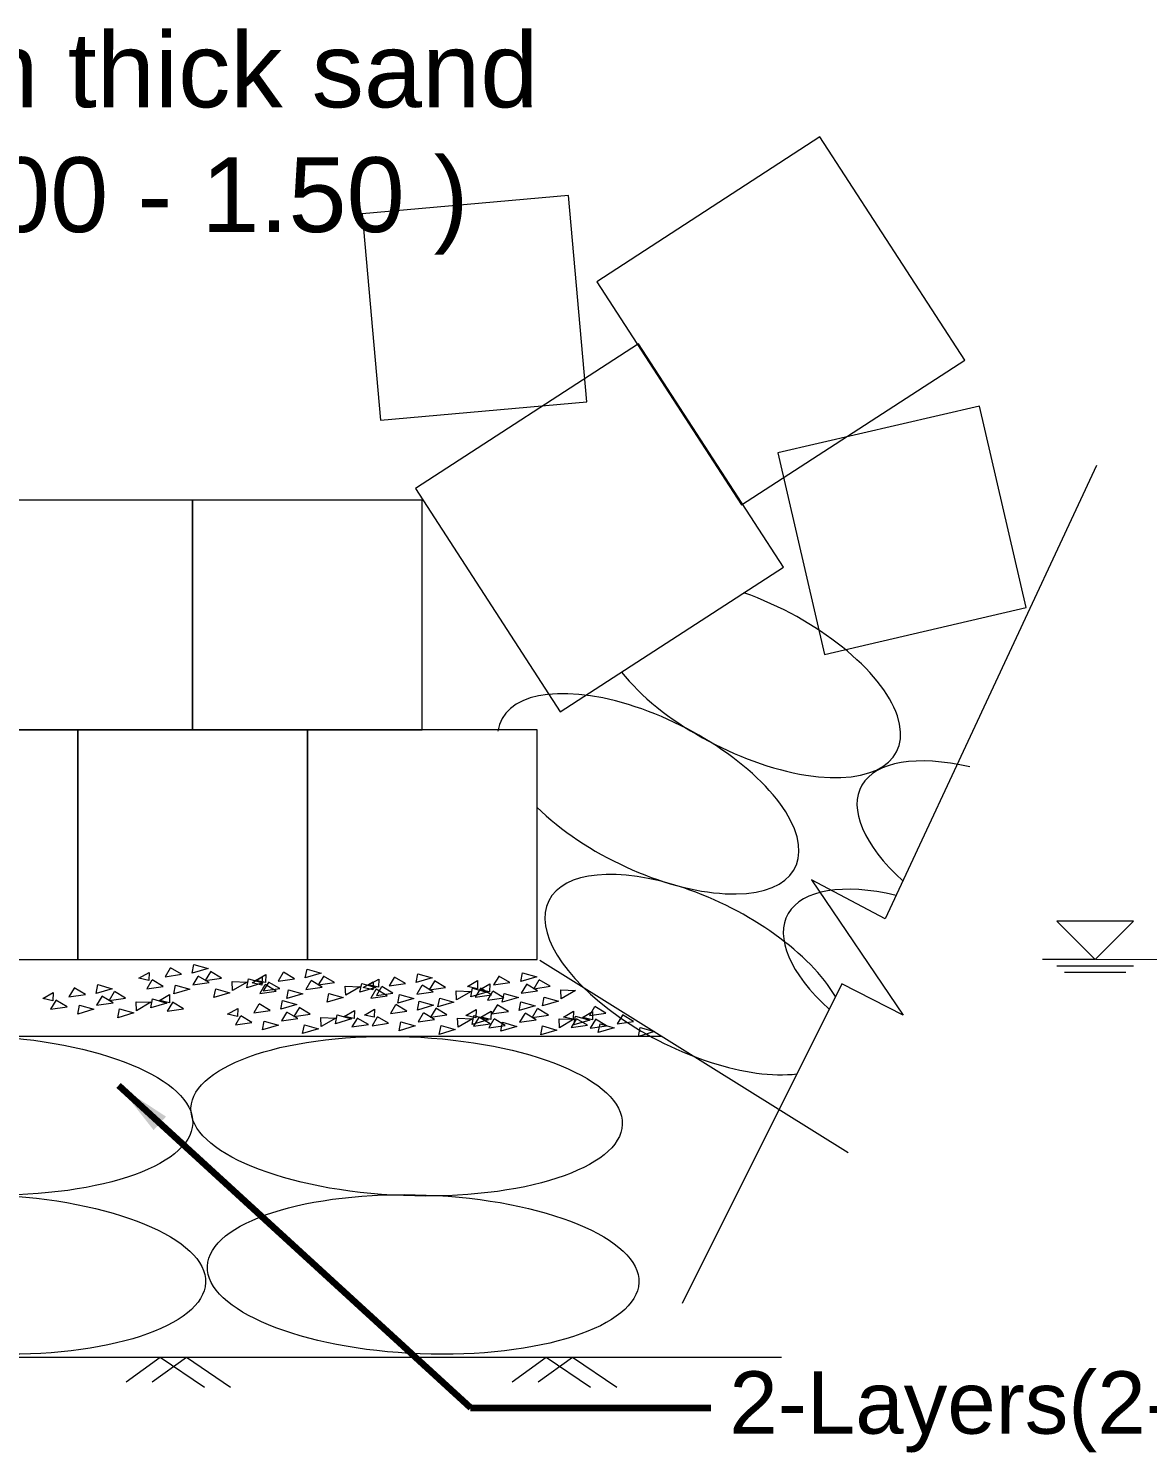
# Model space of a CAD drawing. Header units: inches. Extents: x 15 to 141071, y -30183 to 14738.
# Drawn here: x 69897.9 to 69911.93, y -8799.01 to -8781.15 of the extents above; entities that cross this region are included whole.
import ezdxf

# ---------------------------------------------------------------- set-up
doc = ezdxf.new("R2010")
doc.units = ezdxf.units.IN
doc.header["$MEASUREMENT"] = 0
doc.layers.add('LINE', color=7, linetype='Continuous')
doc.styles.get("Standard").update_dxf_attribs({"font": 'arial.ttf'})
doc.dimstyles.get("Standard").update_dxf_attribs({"dimtxt": 0.18, "dimasz": 0.18, "dimexe": 0.18, "dimexo": 0.0625, "dimgap": 0.09, "dimtad": 0, "dimtih": 1, "dimtoh": 1, "dimdec": 4, "dimzin": 0, "dimdsep": 46, "dimtxsty": 'Standard', "dimcen": 0.09, "dimadec": 0, "dimazin": 0, "dimtfac": 1, "dimtdec": 4, "dimtofl": 0, "dimtmove": 0, "dimatfit": 3, "dimfxl": 1, "dimtolj": 1, "dimtzin": 0, "dimarcsym": 0})

msp = doc.modelspace()

# ---------------------------------------------------------------- linework, layer by layer
at = {"color": 0, "linetype": 'Continuous', "lineweight": 20, "ltscale": 0.5}
for p, q in [((69895.634469, -8792.827243), (69904.274987, -8792.827243)), ((69904.310676, -8792.833434), (69908.172975, -8795.247653)), ((69931.701375, -8792.86001), (69911.282027, -8792.827243))]:
    msp.add_line(p, q, dxfattribs=at)
at = {"color": 0, "linetype": 'ByBlock', "lineweight": 20, "ltscale": 0.5}
msp.add_line((69911.271319, -8792.827243), (69910.610384, -8792.827243), dxfattribs=at)
at = {"lineweight": 20}
msp.add_line((69894.506101, -8793.787243), (69905.836594, -8793.787243), dxfattribs=at)
at = {"linetype": 'ByBlock', "lineweight": 20, "ltscale": 0.5}
msp.add_line((69892.416698, -8797.810201), (69907.338529, -8797.810201), dxfattribs=at)
at = {"color": 0, "linetype": 'Continuous', "lineweight": 20, "ltscale": 0.5}
for points in [[(69897.074469, -8789.947243), (69899.954469, -8789.947243), (69899.954469, -8787.067243), (69897.074469, -8787.067243), (69897.074469, -8789.947243)], [(69899.955348, -8789.947243), (69902.835348, -8789.947243), (69902.835348, -8787.067243), (69899.955348, -8787.067243), (69899.955348, -8789.947243)], [(69895.634469, -8792.827243), (69898.514469, -8792.827243), (69898.514469, -8789.947243), (69895.634469, -8789.947243), (69895.634469, -8792.827243)], [(69898.514987, -8792.827243), (69901.394987, -8792.827243), (69901.394987, -8789.947243), (69898.514987, -8789.947243), (69898.514987, -8792.827243)], [(69901.394987, -8792.827243), (69904.274987, -8792.827243), (69904.274987, -8789.947243), (69901.394987, -8789.947243), (69901.394987, -8792.827243)]]:
    msp.add_lwpolyline(points, dxfattribs=at)
at = {"linetype": 'ByBlock', "lineweight": 20, "ltscale": 0.5}
for points in [[(69899.120286, -8798.122973), (69899.548207, -8797.810201), (69900.102926, -8798.18633)], [(69899.449693, -8798.122973), (69899.877614, -8797.810201), (69900.432333, -8798.18633)], [(69903.960323, -8798.122973), (69904.388244, -8797.810201), (69904.942963, -8798.18633)], [(69904.28973, -8798.122973), (69904.71765, -8797.810201), (69905.272369, -8798.18633)]]:
    msp.add_lwpolyline(points, dxfattribs=at)
at = {"layer": 'LINE', "color": 0, "linetype": 'ByBlock', "lineweight": 20, "ltscale": 0.5}
for p, q in [((69911.271319, -8792.827243), (69910.791319, -8792.347243)), ((69911.751319, -8792.347243), (69910.791319, -8792.347243)), ((69911.271319, -8792.827243), (69911.751319, -8792.347243)), ((69910.791319, -8792.907243), (69911.751319, -8792.907243)), ((69910.887319, -8792.987243), (69911.655319, -8792.987243))]:
    msp.add_line(p, q, dxfattribs=at)
at = {"layer": 'LINE', "color": 0, "lineweight": 20, "ltscale": 0.5}
for p, q in [((69899.282943, -8793.062116), (69899.409994, -8792.98767)), ((69899.409994, -8792.98767), (69899.406949, -8793.090334)), ((69899.674296, -8792.933637), (69899.609685, -8793.041776)), ((69899.609685, -8793.041776), (69899.815221, -8793.012298)), ((69899.815221, -8793.012298), (69899.676735, -8792.929555)), ((69899.949683, -8792.999466), (69899.972014, -8792.888941)), ((69900.150343, -8792.940032), (69899.949683, -8792.999466)), ((69900.021404, -8793.03745), (69899.956793, -8793.145589)), ((69899.972014, -8792.888941), (69900.150343, -8792.940032)), ((69900.162329, -8793.11611), (69900.023843, -8793.033368)), ((69900.177589, -8792.979974), (69900.112978, -8793.088113)), ((69900.112978, -8793.088113), (69900.318514, -8793.058634)), ((69900.318514, -8793.058634), (69900.180028, -8792.975892)), ((69900.700659, -8793.119655), (69900.82771, -8793.045209)), ((69900.744753, -8793.087929), (69900.871804, -8793.013483)), ((69900.82771, -8793.045209), (69900.824665, -8793.147873)), ((69900.871804, -8793.013483), (69900.868759, -8793.116147)), ((69901.092012, -8792.991176), (69901.0274, -8793.099315)), ((69901.232937, -8793.069837), (69901.094451, -8792.987094)), ((69901.367399, -8793.057005), (69901.389729, -8792.94648)), ((69901.568058, -8792.997571), (69901.367399, -8793.057005)), ((69901.389729, -8792.94648), (69901.568058, -8792.997571)), ((69901.595305, -8793.037512), (69901.530693, -8793.145652)), ((69901.73623, -8793.116173), (69901.597744, -8793.03343)), ((69902.483112, -8793.050401), (69902.418501, -8793.15854)), ((69902.624037, -8793.129062), (69902.485551, -8793.046319)), ((69902.758499, -8793.11623), (69902.78083, -8793.005705)), ((69902.959158, -8793.056796), (69902.758499, -8793.11623)), ((69902.78083, -8793.005705), (69902.959158, -8793.056796)), ((69903.793519, -8793.037708), (69903.728908, -8793.145847)), ((69903.934444, -8793.116369), (69903.795958, -8793.033626)), ((69904.068906, -8793.103538), (69904.091237, -8792.993012)), ((69904.269566, -8793.044104), (69904.068906, -8793.103538)), ((69904.091237, -8792.993012), (69904.269566, -8793.044104)), ((69898.469512, -8793.185922), (69898.404901, -8793.294062)), ((69898.610437, -8793.264583), (69898.471951, -8793.18184)), ((69898.744899, -8793.251752), (69898.76723, -8793.141227)), ((69898.945559, -8793.192318), (69898.744899, -8793.251752)), ((69898.76723, -8793.141227), (69898.945559, -8793.192318)), ((69898.972805, -8793.232259), (69898.908194, -8793.340398)), ((69899.11373, -8793.31092), (69898.975244, -8793.228177)), ((69899.406949, -8793.090334), (69899.282943, -8793.062116)), ((69899.444514, -8793.08687), (69899.379903, -8793.195009)), ((69899.379903, -8793.195009), (69899.585439, -8793.165531)), ((69899.585439, -8793.165531), (69899.446953, -8793.082788)), ((69899.71929, -8793.257812), (69899.74162, -8793.147287)), ((69899.919949, -8793.198378), (69899.71929, -8793.257812)), ((69899.74162, -8793.147287), (69899.919949, -8793.198378)), ((69899.956793, -8793.145589), (69900.162329, -8793.11611)), ((69900.222583, -8793.304149), (69900.244913, -8793.193624)), ((69900.244913, -8793.193624), (69900.423242, -8793.244715)), ((69900.452347, -8793.102906), (69900.637722, -8793.10982)), ((69900.457126, -8793.215564), (69900.452347, -8793.102906)), ((69900.637722, -8793.10982), (69900.457126, -8793.215564)), ((69900.634851, -8793.179527), (69900.657181, -8793.069001)), ((69900.83551, -8793.120092), (69900.634851, -8793.179527)), ((69900.657181, -8793.069001), (69900.83551, -8793.120092)), ((69900.824665, -8793.147873), (69900.700659, -8793.119655)), ((69900.868759, -8793.116147), (69900.744753, -8793.087929)), ((69900.86223, -8793.144409), (69900.797619, -8793.252548)), ((69900.797619, -8793.252548), (69901.003155, -8793.22307)), ((69900.906324, -8793.112683), (69900.841713, -8793.220822)), ((69900.841713, -8793.220822), (69901.047249, -8793.191344)), ((69901.003155, -8793.22307), (69900.864669, -8793.140327)), ((69901.047249, -8793.191344), (69900.908763, -8793.108601)), ((69901.0274, -8793.099315), (69901.232937, -8793.069837)), ((69901.137006, -8793.315351), (69901.159336, -8793.204826)), ((69901.159336, -8793.204826), (69901.337665, -8793.255917)), ((69901.43912, -8793.094989), (69901.374509, -8793.203128)), ((69901.374509, -8793.203128), (69901.580045, -8793.173649)), ((69901.580045, -8793.173649), (69901.441559, -8793.090907)), ((69901.530693, -8793.145652), (69901.73623, -8793.116173)), ((69901.870063, -8793.160445), (69902.055437, -8793.167359)), ((69901.874842, -8793.273102), (69901.870063, -8793.160445)), ((69902.055437, -8793.167359), (69901.874842, -8793.273102)), ((69902.052566, -8793.237066), (69902.074897, -8793.12654)), ((69902.253226, -8793.177631), (69902.052566, -8793.237066)), ((69902.074897, -8793.12654), (69902.253226, -8793.177631)), ((69902.091759, -8793.17888), (69902.21881, -8793.104434)), ((69902.215765, -8793.207098), (69902.091759, -8793.17888)), ((69902.162469, -8793.145468), (69902.28952, -8793.071022)), ((69902.286475, -8793.173686), (69902.162469, -8793.145468)), ((69902.25333, -8793.203634), (69902.188719, -8793.311773)), ((69902.21881, -8793.104434), (69902.215765, -8793.207098)), ((69902.394255, -8793.282295), (69902.255769, -8793.199552)), ((69902.32404, -8793.170222), (69902.259429, -8793.278361)), ((69902.28952, -8793.071022), (69902.286475, -8793.173686)), ((69902.464965, -8793.248883), (69902.326479, -8793.16614)), ((69902.418501, -8793.15854), (69902.624037, -8793.129062)), ((69902.83022, -8793.154214), (69902.765609, -8793.262353)), ((69902.765609, -8793.262353), (69902.971145, -8793.232874)), ((69902.971145, -8793.232874), (69902.832659, -8793.150131)), ((69902.986405, -8793.096737), (69902.921794, -8793.204877)), ((69902.921794, -8793.204877), (69903.12733, -8793.175398)), ((69903.12733, -8793.175398), (69902.988844, -8793.092655)), ((69903.261163, -8793.21967), (69903.446538, -8793.226584)), ((69903.265942, -8793.332327), (69903.261163, -8793.21967)), ((69903.446538, -8793.226584), (69903.265942, -8793.332327)), ((69903.402167, -8793.166187), (69903.529217, -8793.091741)), ((69903.526172, -8793.194405), (69903.402167, -8793.166187)), ((69903.443667, -8793.29629), (69903.465997, -8793.185765)), ((69903.644326, -8793.236856), (69903.443667, -8793.29629)), ((69903.465997, -8793.185765), (69903.644326, -8793.236856)), ((69903.563737, -8793.190941), (69903.499126, -8793.29908)), ((69903.529217, -8793.091741), (69903.526172, -8793.194405)), ((69903.553569, -8793.204693), (69903.68062, -8793.130247)), ((69903.677575, -8793.232911), (69903.553569, -8793.204693)), ((69903.704662, -8793.269602), (69903.566176, -8793.186859)), ((69903.71514, -8793.229447), (69903.650529, -8793.337586)), ((69903.68062, -8793.130247), (69903.677575, -8793.232911)), ((69903.856065, -8793.308107), (69903.717579, -8793.225365)), ((69903.728908, -8793.145847), (69903.934444, -8793.116369)), ((69904.140627, -8793.141521), (69904.076016, -8793.24966)), ((69904.076016, -8793.24966), (69904.281552, -8793.220182)), ((69904.281552, -8793.220182), (69904.143066, -8793.137439)), ((69904.296812, -8793.084045), (69904.232201, -8793.192184)), ((69904.232201, -8793.192184), (69904.437737, -8793.162706)), ((69904.437737, -8793.162706), (69904.299251, -8793.079963)), ((69904.57157, -8793.206978), (69904.756945, -8793.213891)), ((69904.576349, -8793.319635), (69904.57157, -8793.206978)), ((69904.756945, -8793.213891), (69904.576349, -8793.319635)), ((69898.07816, -8793.314401), (69898.20521, -8793.239956)), ((69898.202165, -8793.34262), (69898.07816, -8793.314401)), ((69898.23973, -8793.339155), (69898.175119, -8793.447295)), ((69898.175119, -8793.447295), (69898.380655, -8793.417816)), ((69898.20521, -8793.239956), (69898.202165, -8793.34262)), ((69898.380655, -8793.417816), (69898.242169, -8793.335073)), ((69898.404901, -8793.294062), (69898.610437, -8793.264583)), ((69898.514506, -8793.510098), (69898.536837, -8793.399573)), ((69898.536837, -8793.399573), (69898.715165, -8793.450664)), ((69898.81662, -8793.289735), (69898.752009, -8793.397874)), ((69898.752009, -8793.397874), (69898.957545, -8793.368396)), ((69898.957545, -8793.368396), (69898.819059, -8793.285653)), ((69898.908194, -8793.340398), (69899.11373, -8793.31092)), ((69899.247563, -8793.355192), (69899.432938, -8793.362106)), ((69899.252342, -8793.467849), (69899.247563, -8793.355192)), ((69899.432938, -8793.362106), (69899.252342, -8793.467849)), ((69899.430067, -8793.431812), (69899.452397, -8793.321287)), ((69899.630726, -8793.372378), (69899.430067, -8793.431812)), ((69899.452397, -8793.321287), (69899.630726, -8793.372378)), ((69899.53997, -8793.340214), (69899.66702, -8793.265768)), ((69899.663975, -8793.368432), (69899.53997, -8793.340214)), ((69899.70154, -8793.364968), (69899.636929, -8793.473107)), ((69899.66702, -8793.265768), (69899.663975, -8793.368432)), ((69899.842465, -8793.443629), (69899.703979, -8793.360886)), ((69900.423242, -8793.244715), (69900.222583, -8793.304149)), ((69900.786051, -8793.385108), (69900.72144, -8793.493247)), ((69900.926976, -8793.463769), (69900.78849, -8793.381026)), ((69901.061439, -8793.450938), (69901.083769, -8793.340412)), ((69901.262098, -8793.391503), (69901.061439, -8793.450938)), ((69901.083769, -8793.340412), (69901.262098, -8793.391503)), ((69901.337665, -8793.255917), (69901.137006, -8793.315351)), ((69901.640299, -8793.361688), (69901.662629, -8793.251163)), ((69901.840958, -8793.302254), (69901.640299, -8793.361688)), ((69901.662629, -8793.251163), (69901.840958, -8793.302254)), ((69902.188719, -8793.311773), (69902.394255, -8793.282295)), ((69902.259429, -8793.278361), (69902.464965, -8793.248883)), ((69902.499874, -8793.394527), (69902.435263, -8793.502666)), ((69902.640799, -8793.473188), (69902.502313, -8793.390445)), ((69902.528106, -8793.374576), (69902.550436, -8793.264051)), ((69902.728765, -8793.315142), (69902.528106, -8793.374576)), ((69902.550436, -8793.264051), (69902.728765, -8793.315142)), ((69902.775262, -8793.460357), (69902.797592, -8793.349831)), ((69902.975921, -8793.400922), (69902.775262, -8793.460357)), ((69902.797592, -8793.349831), (69902.975921, -8793.400922)), ((69903.031399, -8793.420913), (69903.053729, -8793.310388)), ((69903.232058, -8793.361479), (69903.031399, -8793.420913)), ((69903.053729, -8793.310388), (69903.232058, -8793.361479)), ((69903.499126, -8793.29908), (69903.704662, -8793.269602)), ((69903.650529, -8793.337586), (69903.856065, -8793.308107)), ((69903.77333, -8793.399969), (69903.708718, -8793.508109)), ((69903.914255, -8793.47863), (69903.775769, -8793.395887)), ((69903.838513, -8793.361884), (69903.860843, -8793.251359)), ((69904.039172, -8793.30245), (69903.838513, -8793.361884)), ((69903.860843, -8793.251359), (69904.039172, -8793.30245)), ((69904.048717, -8793.465799), (69904.071047, -8793.355274)), ((69904.249376, -8793.406365), (69904.048717, -8793.465799)), ((69904.071047, -8793.355274), (69904.249376, -8793.406365)), ((69904.341806, -8793.408221), (69904.364137, -8793.297695)), ((69904.542465, -8793.348786), (69904.341806, -8793.408221)), ((69904.364137, -8793.297695), (69904.542465, -8793.348786)), ((69905.137005, -8793.49787), (69904.998519, -8793.415127)), ((69898.715165, -8793.450664), (69898.514506, -8793.510098)), ((69899.017799, -8793.556435), (69899.04013, -8793.44591)), ((69899.218458, -8793.497001), (69899.017799, -8793.556435)), ((69899.04013, -8793.44591), (69899.218458, -8793.497001)), ((69899.636929, -8793.473107), (69899.842465, -8793.443629)), ((69900.394699, -8793.513587), (69900.521749, -8793.439141)), ((69900.518704, -8793.541805), (69900.394699, -8793.513587)), ((69900.556269, -8793.538341), (69900.491658, -8793.64648)), ((69900.521749, -8793.439141), (69900.518704, -8793.541805)), ((69900.697194, -8793.617002), (69900.558708, -8793.534259)), ((69900.72144, -8793.493247), (69900.926976, -8793.463769)), ((69901.133159, -8793.488921), (69901.068548, -8793.59706)), ((69901.068548, -8793.59706), (69901.274084, -8793.567582)), ((69901.274084, -8793.567582), (69901.135598, -8793.484839)), ((69901.289344, -8793.431445), (69901.224733, -8793.539584)), ((69901.224733, -8793.539584), (69901.430269, -8793.510106)), ((69901.430269, -8793.510106), (69901.291783, -8793.427363)), ((69901.564103, -8793.554378), (69901.749477, -8793.561291)), ((69901.568881, -8793.667035), (69901.564103, -8793.554378)), ((69901.749477, -8793.561291), (69901.568881, -8793.667035)), ((69901.746606, -8793.630998), (69901.768936, -8793.520472)), ((69901.947265, -8793.571563), (69901.746606, -8793.630998)), ((69901.768936, -8793.520472), (69901.947265, -8793.571563)), ((69901.856509, -8793.5394), (69901.983559, -8793.464954)), ((69901.980514, -8793.567618), (69901.856509, -8793.5394)), ((69902.018079, -8793.564154), (69901.953468, -8793.672293)), ((69901.983559, -8793.464954), (69901.980514, -8793.567618)), ((69902.159004, -8793.642815), (69902.020518, -8793.560072)), ((69902.108522, -8793.523006), (69902.235572, -8793.44856)), ((69902.232527, -8793.551224), (69902.108522, -8793.523006)), ((69902.270093, -8793.54776), (69902.205481, -8793.655899)), ((69902.235572, -8793.44856), (69902.232527, -8793.551224)), ((69902.411018, -8793.626421), (69902.272532, -8793.543678)), ((69902.435263, -8793.502666), (69902.640799, -8793.473188)), ((69902.846982, -8793.49834), (69902.782371, -8793.606479)), ((69902.782371, -8793.606479), (69902.987908, -8793.577001)), ((69902.987908, -8793.577001), (69902.849421, -8793.494258)), ((69903.003167, -8793.440864), (69902.938556, -8793.549003)), ((69902.938556, -8793.549003), (69903.144093, -8793.519525)), ((69903.144093, -8793.519525), (69903.005606, -8793.436782)), ((69903.277926, -8793.563797), (69903.4633, -8793.57071)), ((69903.282704, -8793.676454), (69903.277926, -8793.563797)), ((69903.4633, -8793.57071), (69903.282704, -8793.676454)), ((69903.381977, -8793.528449), (69903.509028, -8793.454003)), ((69903.505983, -8793.556667), (69903.381977, -8793.528449)), ((69903.460429, -8793.640417), (69903.48276, -8793.529891)), ((69903.661089, -8793.580983), (69903.460429, -8793.640417)), ((69903.543548, -8793.553203), (69903.478937, -8793.661342)), ((69903.48276, -8793.529891), (69903.661089, -8793.580983)), ((69903.509028, -8793.454003), (69903.505983, -8793.556667)), ((69903.684473, -8793.631864), (69903.545987, -8793.549121)), ((69903.570332, -8793.548819), (69903.697382, -8793.474373)), ((69903.694337, -8793.577037), (69903.570332, -8793.548819)), ((69903.731903, -8793.573573), (69903.667292, -8793.681712)), ((69903.697382, -8793.474373), (69903.694337, -8793.577037)), ((69903.708718, -8793.508109), (69903.914255, -8793.47863)), ((69903.872828, -8793.652234), (69903.734342, -8793.569491)), ((69904.120438, -8793.503782), (69904.055827, -8793.611922)), ((69904.055827, -8793.611922), (69904.261363, -8793.582443)), ((69904.261363, -8793.582443), (69904.122877, -8793.4997)), ((69904.276623, -8793.446306), (69904.212012, -8793.554445)), ((69904.212012, -8793.554445), (69904.417548, -8793.524967)), ((69904.417548, -8793.524967), (69904.279062, -8793.442224)), ((69904.551381, -8793.569239), (69904.736755, -8793.576153)), ((69904.55616, -8793.681896), (69904.551381, -8793.569239)), ((69904.736755, -8793.576153), (69904.55616, -8793.681896)), ((69904.604728, -8793.547688), (69904.731778, -8793.473243)), ((69904.728733, -8793.575906), (69904.604728, -8793.547688)), ((69904.766298, -8793.572442), (69904.701687, -8793.680582)), ((69904.731778, -8793.473243), (69904.728733, -8793.575906)), ((69904.733884, -8793.645859), (69904.756215, -8793.535334)), ((69904.934544, -8793.586425), (69904.733884, -8793.645859)), ((69904.756215, -8793.535334), (69904.934544, -8793.586425)), ((69904.907223, -8793.651103), (69904.768737, -8793.56836)), ((69904.843787, -8793.554261), (69904.970838, -8793.479816)), ((69904.967793, -8793.582479), (69904.843787, -8793.554261)), ((69904.99608, -8793.419209), (69904.931469, -8793.527348)), ((69904.931469, -8793.527348), (69905.137005, -8793.49787)), ((69905.005358, -8793.579015), (69904.940747, -8793.687155)), ((69904.970838, -8793.479816), (69904.967793, -8793.582479)), ((69905.146283, -8793.657676), (69905.007797, -8793.574933)), ((69905.343188, -8793.523022), (69905.278577, -8793.631161)), ((69905.484113, -8793.601683), (69905.345627, -8793.51894)), ((69900.491658, -8793.64648), (69900.697194, -8793.617002)), ((69900.831045, -8793.709284), (69900.853376, -8793.598758)), ((69901.031705, -8793.649849), (69900.831045, -8793.709284)), ((69900.853376, -8793.598758), (69901.031705, -8793.649849)), ((69901.334338, -8793.75562), (69901.356669, -8793.645095)), ((69901.534998, -8793.696186), (69901.334338, -8793.75562)), ((69901.356669, -8793.645095), (69901.534998, -8793.696186)), ((69901.953468, -8793.672293), (69902.159004, -8793.642815)), ((69902.205481, -8793.655899), (69902.411018, -8793.626421)), ((69902.544869, -8793.718703), (69902.567199, -8793.608177)), ((69902.745528, -8793.659268), (69902.544869, -8793.718703)), ((69902.567199, -8793.608177), (69902.745528, -8793.659268)), ((69903.048162, -8793.76504), (69903.070492, -8793.654514)), ((69903.248821, -8793.705605), (69903.048162, -8793.76504)), ((69903.070492, -8793.654514), (69903.248821, -8793.705605)), ((69903.478937, -8793.661342), (69903.684473, -8793.631864)), ((69903.667292, -8793.681712), (69903.872828, -8793.652234)), ((69903.818324, -8793.724145), (69903.840654, -8793.61362)), ((69904.018983, -8793.664711), (69903.818324, -8793.724145)), ((69903.840654, -8793.61362), (69904.018983, -8793.664711)), ((69904.321617, -8793.770482), (69904.343947, -8793.659957)), ((69904.522276, -8793.711048), (69904.321617, -8793.770482)), ((69904.343947, -8793.659957), (69904.522276, -8793.711048)), ((69904.701687, -8793.680582), (69904.907223, -8793.651103)), ((69904.940747, -8793.687155), (69905.146283, -8793.657676)), ((69905.041074, -8793.743385), (69905.063405, -8793.63286)), ((69905.241733, -8793.683951), (69905.041074, -8793.743385)), ((69905.063405, -8793.63286), (69905.241733, -8793.683951)), ((69905.278577, -8793.631161), (69905.484113, -8793.601683)), ((69905.544367, -8793.789722), (69905.566698, -8793.679197)), ((69905.745027, -8793.730288), (69905.544367, -8793.789722)), ((69905.566698, -8793.679197), (69905.745027, -8793.730288))]:
    msp.add_line(p, q, dxfattribs=at)
at = {"layer": 'LINE', "color": 0, "linetype": 'ByBlock', "lineweight": 20, "ltscale": 0.5}
for points in [[(69906.836165, -8787.128189), (69909.635531, -8785.313857), (69907.821199, -8782.51449), (69905.021832, -8784.328822), (69906.836165, -8787.128189)], [(69902.312719, -8786.063805), (69904.897038, -8785.833148), (69904.666381, -8783.248829), (69902.082062, -8783.479486), (69902.312719, -8786.063805)], [(69904.56258, -8789.722667), (69907.361947, -8787.908335), (69905.547615, -8785.108968), (69902.748248, -8786.923301), (69904.56258, -8789.722667)], [(69907.878166, -8789.000989), (69910.40574, -8788.415089), (69909.81984, -8785.887515), (69907.292266, -8786.473415), (69907.878166, -8789.000989)]]:
    msp.add_lwpolyline(points, dxfattribs=at)
at = {"layer": 'LINE', "color": 7, "lineweight": 20, "ltscale": 0.5}
msp.add_lwpolyline([(69911.286345, -8786.633685), (69908.638798, -8792.314681), (69907.713786, -8791.829105), (69908.864124, -8793.522726), (69908.093305, -8793.131884), (69906.095242, -8797.13841)], dxfattribs=at)
for centre, start_param, end_param in [((69906.943616, -8789.290258), 0.778122362, 4.980323146), ((69905.667866, -8790.748957), 0.965652128, 6.439946335), ((69910.17422, -8791.592564), 5.194424597, 7.312019026), ((69906.261377, -8793.015921), 3.752282701, 8.818112963), ((69909.250421, -8793.202092), 5.194424597, 7.312019026)]:
    msp.add_ellipse(centre, major_axis=(-1.840638, 0.928015), ratio=0.459670532, start_param=start_param, end_param=end_param, dxfattribs=at)
for centre in [(69897.252048, -8794.778341), (69902.638258, -8794.791115), (69897.413768, -8796.774296), (69902.846328, -8796.774796)]:
    msp.add_ellipse(centre, major_axis=(-2.704225, 0.102899), ratio=0.368253672, dxfattribs=at)

# ---------------------------------------------------------------- texts
at = {"color": 0, "linetype": 'Continuous', "lineweight": 20, "ltscale": 0.5, "insert": (69893.289821, -8781.204599), "char_height": 0.9384, "attachment_point": 1}
msp.add_mtext('150 mm thick sand \\P(FM: 1.00 - 1.50 )', dxfattribs=at)
at = {"layer": 'LINE', "color": 0, "linetype": 'ByBlock', "lineweight": 20, "ltscale": 0.5, "insert": (69906.685065, -8797.989253), "char_height": 0.782, "attachment_point": 1}
msp.add_mtext('2-Layers(2-No each layer) 250 Kg Sand filled Geobag.', dxfattribs=at)

# ---------------------------------------------------------------- leaders
at = {"layer": 'LINE', "color": 7, "lineweight": 20, "ltscale": 0.5}
msp.add_leader([(69899.027594, -8794.407972), (69903.440187, -8798.447539), (69906.453393, -8798.447539)], dimstyle='Standard', override={"dimtxt": 0.9, "dimasz": 0.7, "dimclrd": 7, "dimclre": 7, "dimclrt": 7, "dimlwd": 65535, "dimlwe": 65535}, dxfattribs=at)

doc.saveas('drawing.dxf')
